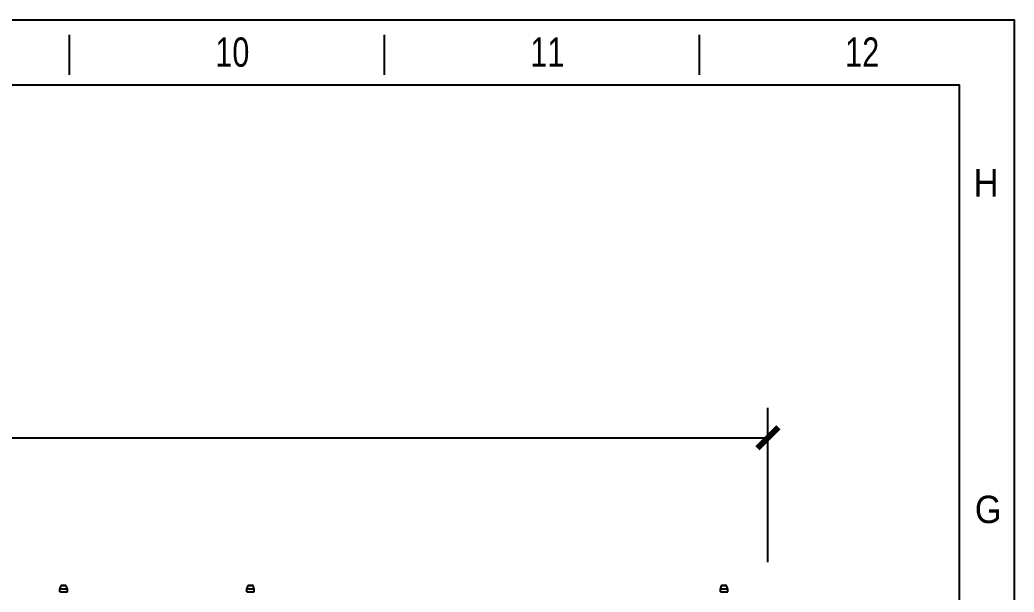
# Model space of a CAD drawing. Header units: millimetres. Extents: x 2900105 to 2915262, y -55349 to -51874.
# Drawn here: x 2913933 to 2915262, y -52638 to -51874 of the extents above; entities that cross this region are included whole.
import ezdxf

# ---------------------------------------------------------------- set-up
doc = ezdxf.new("R2010")
doc.units = ezdxf.units.MM
doc.styles.add('CKSTANDARD', font='arial.ttf')
doc.styles.add('ISO Proportional', font='isocp.shx')
doc.styles.add('Roamns', font='romans.shx')
doc.dimstyles.new('A-GB-50', dxfattribs={"dimscale": 2, "dimtxt": 100, "dimasz": 10, "dimexe": 20, "dimexo": 20, "dimgap": 50, "dimtad": 1, "dimdec": 1, "dimdsep": 46, "dimtxsty": 'ISO Proportional', "dimblk": 'ARCHTICK', "dimcen": 2.5, "dimclrd": 256, "dimclre": 256, "dimclrt": 256, "dimadec": 0, "dimazin": 0, "dimtfac": 1, "dimtdec": 1, "dimtmove": 0, "dimatfit": 3, "dimldrblk": 'ARCHTICK', "dimfxl": 2, "dimarcsym": 0})

# ---------------------------------------------------------------- blocks, each defined once
blk = doc.blocks.new('standard template')
for p, q in [((28448, 30728), (28448, 30325)), ((31619, 30728), (31619, 30325)), ((34791, 30728), (34791, 30325))]:
    blk.add_line(p, q)
blk.add_lwpolyline([(37963, 4700), (-97, 4700), (-97, 30879), (37963, 30879)], close=True)
at = {"color": 7}
blk.add_lwpolyline([(456, 6674), (456, 5964), (456, 5254), (456, 30226), (37409, 30226), (37409, 5254)], dxfattribs=at)
at = {"style": 'CKSTANDARD'}
for s, height, width, p in [('10', 294.8, 0.75, (29918, 30408)), ('11', 294.8, 0.75, (33090, 30408)), ('12', 294.8, 0.75, (36261, 30408)), ('H', 276, 0.9, (37555, 29102)), ('G', 276, 0.9, (37567, 25817))]:
    blk.add_text(s, height=height, dxfattribs=dict(at, width=width)).set_placement(p)
at = {"style": 'Roamns'}
for tag, p in [('PAGE_NAME', (27466, 7594)), ('PROJECT_NAME', (27466, 6884)), ('DRAWN_NAME', (27466, 6174)), ('VERSION', (34241, 6174)), ('SELECT_DATA', (27466, 5464)), ('PAGE_NUMBER', (34241, 5464))]:
    blk.add_attdef(tag, p, '', height=285, dxfattribs=at)
blk = doc.blocks.new('_archtick')
at = {"const_width": 0.4}
blk.add_lwpolyline([(-0.7, -0.7), (0.7, 0.7)], dxfattribs=at)
blk = doc.blocks.new('*D258')
at = {"lineweight": -2, "transparency": 16777216}
for p, q in [((2910933.4, -52598.3), (2910933.4, -52392)), ((2914933.3, -52598.3), (2914933.3, -52392)), ((2910933.4, -52432), (2914933.3, -52432))]:
    blk.add_line(p, q, dxfattribs=at)
at = {"layer": 'Defpoints', "color": 0, "transparency": 16777216}
for p in [(2914933.3, -52432), (2910933.4, -52638.3), (2914933.3, -52638.3)]:
    blk.add_point(p, dxfattribs=at)
at = {"lineweight": -2, "transparency": 16777216, "xscale": 20, "yscale": 20, "zscale": 20, "rotation": 180}
blk.add_blockref('_archtick', (2910933.4, -52432), dxfattribs=at)
at = {"lineweight": -2, "transparency": 16777216, "xscale": 20, "yscale": 20, "zscale": 20}
blk.add_blockref('_archtick', (2914933.3, -52432), dxfattribs=at)
at = {"transparency": 16777216, "insert": (2912933.3, -52232), "char_height": 200, "attachment_point": 5, "style": 'ISO Proportional'}
blk.add_mtext('4000', dxfattribs=at)
blk = doc.blocks.new('问额2额')
at = {"linetype": 'Continuous'}
for p, q in [((3414, 1927.4), (3415.6, 1932)), ((3414, 1923.9), (3414, 1927.4)), ((3424, 1927.4), (3414, 1927.4)), ((3422.4, 1932), (3415.6, 1932)), ((3421.9, 1932.4), (3416.1, 1932.4)), ((3424, 1927.4), (3422.4, 1932)), ((3424, 1923.9), (3424, 1927.4)), ((3664, 1927.4), (3665.6, 1932)), ((3664, 1923.9), (3664, 1927.4)), ((3673.9, 1927.4), (3664, 1927.4)), ((3672.3, 1932), (3665.6, 1932)), ((3671.9, 1932.4), (3666, 1932.4)), ((3673.9, 1927.4), (3672.3, 1932)), ((3673.9, 1923.9), (3673.9, 1927.4)), ((4297, 1927.4), (4298.6, 1932)), ((4306.9, 1927.4), (4297, 1927.4)), ((4297, 1923.9), (4297, 1927.4)), ((4305.3, 1932), (4298.6, 1932)), ((4304.9, 1932.4), (4299, 1932.4)), ((4306.9, 1927.4), (4305.3, 1932)), ((4306.9, 1923.9), (4306.9, 1927.4)), ((3414, 1923.9), (3424, 1923.9)), ((3664, 1923.9), (3673.9, 1923.9)), ((4297, 1923.9), (4306.9, 1923.9))]:
    blk.add_line(p, q, dxfattribs=at)
for centre, start, end in [((3416.1, 1931.9), 90, 161.222), ((3421.9, 1931.9), 18.778, 90), ((3666, 1931.9), 90, 161.222), ((3671.9, 1931.9), 18.778, 90), ((4299, 1931.9), 90, 161.222), ((4304.9, 1931.9), 18.778, 90)]:
    blk.add_arc(centre, 0.5, start, end, dxfattribs=at)
blk = doc.blocks.new('*U381')
blk.add_blockref('问额2额', (-3860.5, -1802.4))
blk = doc.blocks.new('*U383')
at = {"color": 0, "linetype": 'ByBlock', "lineweight": -2, "transparency": 16777216}
blk.add_blockref('*U381', (3000, 1000), dxfattribs=at)

msp = doc.modelspace()

# ---------------------------------------------------------------- block references
at = {"transparency": 33554595, "xscale": 0.1327503990595928, "yscale": 0.1327503990595928, "zscale": 0.1327503990595928}
msp.add_blockref('standard template', (2910222.94, -55973.18), dxfattribs=at)
msp.add_blockref('*U383', (2911433.31, -53759.31))

# ---------------------------------------------------------------- dimensions: what is measured, and where the dimension line sits
at = {"color": 1}
dim = msp.add_linear_dim(base=(2914933.26, -52432), p1=(2910933.36, -52638.33), p2=(2914933.26, -52638.33), text='4000', dimstyle='A-GB-50', dxfattribs=at)
dim.commit()
dim.dimension.update_dxf_attribs({"geometry": '*D258', "text_midpoint": (2912933.31, -52232)})

doc.saveas('drawing.dxf')
